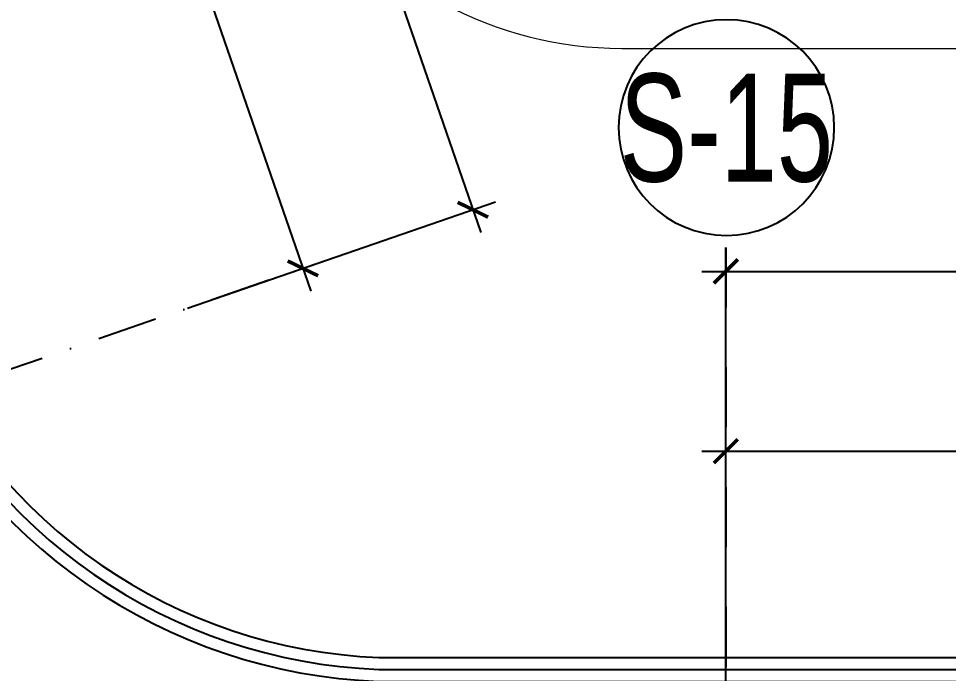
# Model space of a CAD drawing. Header units: millimetres. Extents: x -1534340 to 1713810, y -1348191 to 1114081.
# Drawn here: x 1526182 to 1533939, y -312185 to -306721 of the extents above; entities that cross this region are included whole.
import ezdxf
from ezdxf.enums import TextEntityAlignment as Align

# ---------------------------------------------------------------- set-up
doc = ezdxf.new("R2010")
doc.units = ezdxf.units.MM
doc.header["$LTSCALE"] = 100
doc.header["$PDMODE"] = 32
doc.header["$PDSIZE"] = 2.5
doc.linetypes.add('xref.asix of  podium$0$xref.asix of  podium$0$DASHDOT', pattern=[1, 0.5, -0.25, 0, -0.25])
for name, color, linetype in [('A-GLAZ', 135, 'Continuous'), ('ccu12-Manh', 8, 'Continuous'), ('xref.asix of  podium$0$xref.asix of  podium$0$AUDIT_I_220805193045-1', 50, 'Continuous'), ('xref.asix of  podium$0$xref.asix of  podium$0$AUDIT_I_220807103235-17', 50, 'Continuous'), ('xref.asix of  podium$0$xref.asix of  podium$0$KT-Dim', 8, 'Continuous'), ('xref.asix of  podium$0$xref.asix of  podium$0$KT-Kich thuoc', 9, 'Continuous'), ('xref.asix of  podium$0$xref.asix of  podium$0$KT-Luoi truc South Tower', 8, 'xref.asix of  podium$0$xref.asix of  podium$0$DASHDOT')]:
    doc.layers.add(name, color=color, linetype=linetype)
doc.layers.add('KT-Net thay', color=7, linetype='Continuous', lineweight=15)
doc.styles.add('Arial Narrow', font='ARIALN.TTF')
doc.styles.add('xref.asix of  podium$0$xref.asix of  podium$0$HBA-Text', font='GOTHIC.TTF')
doc.dimstyles.new('CCU_1-200', dxfattribs={"dimscale": 200, "dimtxt": 3, "dimasz": 1, "dimexe": 1, "dimexo": 2, "dimgap": 0.5, "dimtad": 1, "dimdec": 0, "dimdsep": 46, "dimtxsty": 'Arial Narrow', "dimblk": 'ARCHTICK', "dimcen": -1, "dimdle": 1, "dimclrd": 256, "dimclre": 256, "dimclrt": 3, "dimadec": 0, "dimazin": 2, "dimtfac": 0.1, "dimtdec": 0, "dimtix": 1, "dimtmove": 2, "dimatfit": 1, "dimfxl": 1, "dimtvp": 0.833333, "dimtolj": 1, "dimtzin": 12, "dimarcsym": 0})

# ---------------------------------------------------------------- blocks, each defined once
blk = doc.blocks.new('_ARCHTICK')
at = {"color": 0, "linetype": 'ByBlock', "const_width": 0.15}
blk.add_lwpolyline([(-0.5, -0.5), (0.5, 0.5)], dxfattribs=at)
blk = doc.blocks.new('*D2860')
at = {"layer": 'Defpoints', "color": 0, "transparency": 16777216}
for p in [(-40684.3, 38336.6), (-37450.9, 33317), (-38791.5, 32854.2)]:
    blk.add_point(p, dxfattribs=at)
at = {"layer": 'xref.asix of  podium$0$xref.asix of  podium$0$KT-Kich thuoc', "lineweight": -2, "transparency": 16777216}
for p, q in [((-39409, 38988.5), (-37385.6, 33128)), ((-40306.2, 38467.2), (-39154.7, 38864.7)), ((-38413.4, 32984.7), (-37261.9, 33382.3))]:
    blk.add_line(p, q, dxfattribs=at)
at = {"layer": 'xref.asix of  podium$0$xref.asix of  podium$0$KT-Kich thuoc', "lineweight": -2, "transparency": 16777216, "xscale": 200, "yscale": 200, "zscale": 200}
for p, rotation in [((-39343.7, 38799.5), 109.0471074380958), ((-37450.9, 33317), 289.0471074380958)]:
    blk.add_blockref('_ARCHTICK', p, dxfattribs=dict(at, rotation=rotation))
at = {"layer": 'xref.asix of  podium$0$xref.asix of  podium$0$KT-Kich thuoc', "color": 3, "transparency": 16777216, "insert": (-37846.3, 36248.5), "char_height": 600, "attachment_point": 5, "rotation": 289.04711, "style": 'Arial Narrow'}
blk.add_mtext('\\A1;5800', dxfattribs=at)
blk = doc.blocks.new('*D2838')
at = {"layer": 'Defpoints', "color": 0, "transparency": 16777216}
for p in [(-48875.5, 62062.4), (-36033, 33806.5), (-38791.5, 32854.2)]:
    blk.add_point(p, dxfattribs=at)
at = {"layer": 'xref.asix of  podium$0$xref.asix of  podium$0$KT-Kich thuoc', "lineweight": -2, "transparency": 16777216}
for p, q in [((-46182.4, 63203.8), (-35967.8, 33617.5)), ((-48497.4, 62193), (-45928.1, 63080)), ((-38413.4, 32984.7), (-35844, 33871.8))]:
    blk.add_line(p, q, dxfattribs=at)
at = {"layer": 'xref.asix of  podium$0$xref.asix of  podium$0$KT-Kich thuoc', "lineweight": -2, "transparency": 16777216, "xscale": 200, "yscale": 200, "zscale": 200}
for p, rotation in [((-46117.1, 63014.8), 109.0471074380958), ((-36033, 33806.5), 289.0471074380958)]:
    blk.add_blockref('_ARCHTICK', p, dxfattribs=dict(at, rotation=rotation))
at = {"layer": 'xref.asix of  podium$0$xref.asix of  podium$0$KT-Kich thuoc', "color": 3, "transparency": 16777216, "insert": (-40691, 48543.3), "char_height": 600, "attachment_point": 5, "rotation": 289.04711, "style": 'Arial Narrow'}
blk.add_mtext('\\A1;30900', dxfattribs=at)
blk = doc.blocks.new('*D2840')
at = {"layer": 'Defpoints', "color": 0, "transparency": 16777216}
for p in [(-25223, 31791.9), (-33923, 28921.3), (-25223, 28921.3)]:
    blk.add_point(p, dxfattribs=at)
at = {"layer": 'xref.asix of  podium$0$xref.asix of  podium$0$KT-Kich thuoc', "lineweight": -2, "transparency": 16777216}
for p, q in [((-33923, 29321.3), (-33923, 31991.9)), ((-25223, 29321.3), (-25223, 31991.9)), ((-34123, 31791.9), (-25023, 31791.9))]:
    blk.add_line(p, q, dxfattribs=at)
at = {"layer": 'xref.asix of  podium$0$xref.asix of  podium$0$KT-Kich thuoc', "lineweight": -2, "transparency": 16777216, "xscale": 200, "yscale": 200, "zscale": 200, "rotation": 180}
blk.add_blockref('_ARCHTICK', (-33923, 31791.9), dxfattribs=at)
at = {"layer": 'xref.asix of  podium$0$xref.asix of  podium$0$KT-Kich thuoc', "lineweight": -2, "transparency": 16777216, "xscale": 200, "yscale": 200, "zscale": 200}
blk.add_blockref('_ARCHTICK', (-25223, 31791.9), dxfattribs=at)
at = {"layer": 'xref.asix of  podium$0$xref.asix of  podium$0$KT-Kich thuoc', "color": 3, "transparency": 16777216, "insert": (-29573, 32198.2), "char_height": 600, "attachment_point": 5, "style": 'Arial Narrow'}
blk.add_mtext('\\A1;8700', dxfattribs=at)
blk = doc.blocks.new('*D2844')
at = {"layer": 'Defpoints', "color": 0, "transparency": 16777216}
for p in [(-6323, 33291.9), (-33923, 28921.3), (-6323, 28921.3)]:
    blk.add_point(p, dxfattribs=at)
at = {"layer": 'xref.asix of  podium$0$xref.asix of  podium$0$KT-Kich thuoc', "lineweight": -2, "transparency": 16777216}
for p, q in [((-33923, 29321.3), (-33923, 33491.9)), ((-6323, 29321.3), (-6323, 33491.9)), ((-34123, 33291.9), (-6123, 33291.9))]:
    blk.add_line(p, q, dxfattribs=at)
at = {"layer": 'xref.asix of  podium$0$xref.asix of  podium$0$KT-Kich thuoc', "lineweight": -2, "transparency": 16777216, "xscale": 200, "yscale": 200, "zscale": 200, "rotation": 180}
blk.add_blockref('_ARCHTICK', (-33923, 33291.9), dxfattribs=at)
at = {"layer": 'xref.asix of  podium$0$xref.asix of  podium$0$KT-Kich thuoc', "lineweight": -2, "transparency": 16777216, "xscale": 200, "yscale": 200, "zscale": 200}
blk.add_blockref('_ARCHTICK', (-6323, 33291.9), dxfattribs=at)
at = {"layer": 'xref.asix of  podium$0$xref.asix of  podium$0$KT-Kich thuoc', "color": 3, "transparency": 16777216, "insert": (-20123, 33698.2), "char_height": 600, "attachment_point": 5, "style": 'Arial Narrow'}
blk.add_mtext('\\A1;27600', dxfattribs=at)
blk = doc.blocks.new('xref.asix of  podium$0$xref.asix of  podium$0$GRID-SYM-flat-73')
at = {"layer": 'xref.asix of  podium$0$xref.asix of  podium$0$AUDIT_I_220805193045-1'}
blk.add_circle((0, 0, 0), 900, dxfattribs=at)
at = {"layer": 'xref.asix of  podium$0$xref.asix of  podium$0$AUDIT_I_220805193045-1', "style": 'xref.asix of  podium$0$xref.asix of  podium$0$HBA-Text'}
blk.add_attdef('GRID', text='', height=900, rotation=359.63025, dxfattribs=at).set_placement((0, 0, 0), align=Align.MIDDLE_CENTER)
blk = doc.blocks.new('xref.asix of  podium$0$xref.asix of  podium$0$Asix South Tower')
at = {"layer": 'xref.asix of  podium$0$xref.asix of  podium$0$KT-Luoi truc South Tower', "ltscale": 10}
for p, q in [((-33923, 33491.9), (-33923, -4459.1)), ((-37735.1, 33218.9), (-103274.2, 10591.7))]:
    blk.add_line(p, q, dxfattribs=at)
at = {"layer": 'xref.asix of  podium$0$xref.asix of  podium$0$KT-Dim'}
ref = blk.add_blockref('xref.asix of  podium$0$xref.asix of  podium$0$GRID-SYM-flat-73', (-33917.9, 34491.9, 0), dxfattribs=dict(at, xscale=-1, rotation=179.6748020054017))
ref.add_attrib('GRID', 'S-15', dxfattribs={"layer": 'xref.asix of  podium$0$xref.asix of  podium$0$AUDIT_I_220807103235-17', "height": 900, "style": 'xref.asix of  podium$0$xref.asix of  podium$0$HBA-Text', "width": 0.7}).set_placement((-33917.9, 34491.9, 0), align=Align.MIDDLE_CENTER)
at = {"layer": 'xref.asix of  podium$0$xref.asix of  podium$0$KT-Kich thuoc'}
dim = blk.add_linear_dim(base=(-36033, 33806.5), p1=(-48875.5, 62062.4), p2=(-38791.5, 32854.2), angle=109.04711, dimstyle='CCU_1-200', dxfattribs=at)
dim.commit()
dim.dimension.update_dxf_attribs({"geometry": '*D2838', "text_midpoint": (-40691, 48543.3)})
dim = blk.add_linear_dim(base=(-37450.9, 33317), p1=(-40684.3, 38336.6), p2=(-38791.5, 32854.2), angle=109.04711, dimstyle='CCU_1-200', dxfattribs=at)
dim.commit()
dim.dimension.update_dxf_attribs({"geometry": '*D2860', "text_midpoint": (-37846.3, 36248.5), "dimtype": 128})
for base, p2, picture, middle in [((-6323, 33291.9), (-6323, 28921.3), '*D2844', (-20123, 33698.2)), ((-25223, 31791.9), (-25223, 28921.3), '*D2840', (-29573, 32198.2))]:
    dim = blk.add_linear_dim(base=base, p1=(-33923, 28921.3), p2=p2, dimstyle='CCU_1-200', dxfattribs=at)
    dim.commit()
    dim.dimension.update_dxf_attribs({"geometry": picture, "text_midpoint": middle})
blk = doc.blocks.new('312')
at = {"layer": 'A-GLAZ', "elevation": 0}
for points in [[(1490551.4, -289244.6, -0.12058), (1502083.7, -287911.4), (1517918.8, -292027, -0.227239), (1519958.8, -293874.1), (1525323.7, -309381.1, 0.290863), (1529188, -312051.9), (1549481.7, -312051.9)], [(1512572.2, -290740.7), (1517892, -292123.3, -0.226859), (1519865.2, -293909.4), (1525230.3, -309416.9, 0.291185), (1529186.1, -312151.9), (1549381.7, -312151.9)], [(1512545.6, -290837.1), (1517865.1, -292219.7, -0.226461), (1519771.7, -293944.8), (1525136.8, -309452.7, 0.291495), (1529184.2, -312251.9), (1549281.7, -312251.9)]]:
    blk.add_lwpolyline(points, format="xyb", dxfattribs=at)
at = {"layer": 'KT-Net thay', "elevation": 0}
blk.add_lwpolyline([(1520144.8, -294411.6), (1524391.7, -292942.4), (1528585.7, -305575.2, 0.246573), (1531213.5, -306970.1), (1552731.7, -306970.1), (1552731.7, -312051.9)], format="xyb", dxfattribs=at)
at = {"layer": 'xref.asix of  podium$0$xref.asix of  podium$0$KT-Kich thuoc'}
blk.add_blockref('xref.asix of  podium$0$xref.asix of  podium$0$Asix South Tower', (1566004.7, -342122.3), dxfattribs=at)

msp = doc.modelspace()

# ---------------------------------------------------------------- block references
at = {"layer": 'ccu12-Manh'}
msp.add_blockref('312', (0, 0), dxfattribs=at)

doc.saveas('drawing.dxf')
